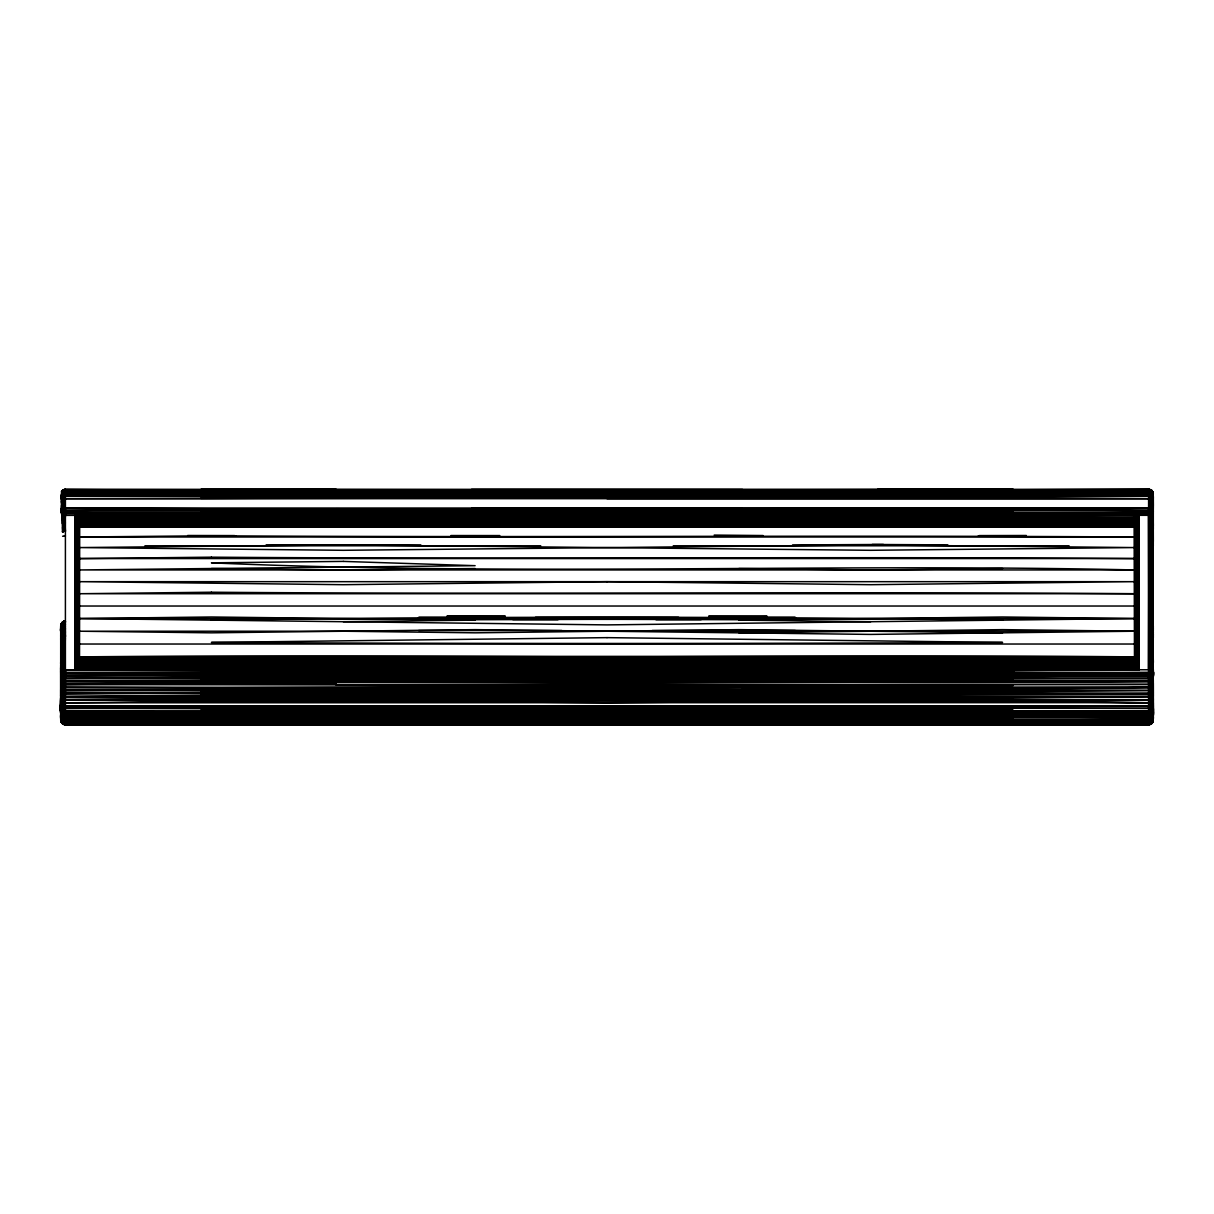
<?xml version="1.0" encoding="UTF-8"?>
<svg xmlns="http://www.w3.org/2000/svg" width="1214" height="1214" viewBox="0 0 1214 1214"><rect width="100%" height="100%" fill="white"/><g stroke="black" fill="none" stroke-linecap="round" stroke-linejoin="round"><path stroke-width="1.5" d="M1153.3 508.681L1153.285 499.121L1148.93 498.681L65.07 498.681C60.23 500.335 59.85 489.955 65.07 490.532L1149.263 490.562L1151.934 491.731L1153.254 494.052L1153.254 511.929L1139.172 515.313L1139.172 669.764L1136.623 667.912L1134.756 662.207L1134.756 514.114L1134.468 515.313L343.274 516.982L1134.468 517.528L738.871 515.586L1002.597 515.586M1013.189 512.687L742.391 513.264L1134.468 515.313L1134.878 514.22L1135.044 663.709L871.166 662.009L1134.878 662.965L1134.756 514.114L1134.468 515.313L64.737 512.976L61.444 512.429L61.444 495.069L65.404 493.977L1148.596 493.977L1153.209 495.843L1153.3 507.285M607.379 660.659L1135.211 664.422L1135.044 514.341L1134.468 515.313L1014.965 513.264L742.391 512.687M60.7 673.967L65.07 675.53L1150.553 675.394L1152.556 674.802L1151.934 510.381L1153.285 509.986L1153.012 506.299M1152.556 674.802L1151.934 508.059L61.261 508.013M1152.162 672.04C1155.667 670.098 1153.831 680.902 1148.93 678.459L65.07 678.459L60.791 677.351L60.715 671.038L64.737 672.602L65.404 678.459L336.202 676.259L877.798 674.802L1150.235 672.526L1152.162 672.04L1151.403 512.733L1152.556 508.029L1152.556 696.411L63.765 696.608L60.715 696.183L60.7 667.518M1153.057 591.339L1152.359 508.044M1153.254 506.891L1152.739 696.563M60.7 710.433L60.7 668.019M609.352 663.33L79.532 658.14L78.151 666.365L74.828 669.764L75.162 515.313L79.244 514.114L79.532 515.313L211.403 516.147L475.129 515.586L200.811 515.024M1148.93 672.617L1148.596 512.991L1138.838 515.313L1139.172 669.764L79.35 661.418L79.532 513.583L79.532 515.313L75.496 515.297L75.162 669.733L75.162 515.313M75.329 592.523L75.496 669.642L75.829 515.267L79.532 515.313L79.487 513.719L79.532 525.085L211.403 525.343M76.467 592.113L76.785 515.146L79.532 515.313L78.956 514.341L78.956 663.709L344.017 665.226L79.122 662.965L79.244 514.114L79.532 515.313L76.148 515.237L76.148 669.293L76.467 515.206L79.532 515.313L79.426 513.841L79.426 660.613L211.828 662.465M75.829 592.386L76.148 515.237L76.467 669.035L76.785 515.146L77.089 668.337L342.378 668.975L76.785 668.717L76.785 515.146M76.785 668.717L77.089 515.085L79.532 515.313L79.122 514.22M60.897 671.388C59.471 665.591 68.834 671.676 65.404 675.53L1139.172 669.764L78.591 665.105L78.789 514.463L79.532 515.313L77.377 515.009L77.089 668.337L77.089 515.085L77.226 591.673M1002.961 662.207L1134.756 662.207L1134.513 513.719L1134.468 515.313L1135.621 514.675L1135.409 665.105L871.591 663.527M343.274 657.199C607.03 657.229 870.741 654.331 1134.468 656.88L79.532 656.88L1135.621 665.758L1135.849 514.766L1134.468 515.313L1134.513 513.719L1134.65 661.418L79.532 656.88C343.259 654.331 606.97 657.229 870.726 657.199M1135.211 514.463L1134.468 515.313L1136.092 514.873L1136.092 666.926L607.804 661.903L1135.849 666.365L1136.092 514.873L1134.468 515.313L1134.574 513.841L1134.574 660.613L870.878 660.279M1136.35 667.442L1136.35 514.948L1136.623 667.912L608.229 662.616L1136.911 668.337L1136.911 515.085L1136.092 514.873L1136.35 667.442L872.365 665.166L1136.623 667.912L1136.623 515.009L1134.468 515.313L1138.838 515.313L1138.838 669.733L1138.504 515.297L1134.468 515.313L1136.35 514.948L1136.623 591.476M471.609 513.856L877.798 512.369L1148.596 512.991L1134.468 515.313L1137.215 515.146L1137.215 668.717L872.79 665.758M1137.685 592.25L1137.837 515.237L1134.468 515.313L1137.533 515.206L1137.837 669.293M1138.671 592.523L1138.504 669.642L1006.133 668.049L1138.171 669.506L1138.504 515.297L1138.838 592.523M64.737 669.749L1148.596 669.764L1148.93 515.313L1153.209 513.977L1152.875 509.941M1148.596 669.764L1148.596 510.563L1013.189 509.637L336.202 511.155L65.404 510.563C66.436 519.364 57.817 513.856 62.066 508.059L61.444 505.737L62.597 504.994M1148.93 669.749L1149.597 515.282C1147.109 509.592 1154.135 508.454 1151.934 514.812L1151.798 592.068M1149.749 592.478L1149.263 669.749M1149.597 672.586L1149.931 512.93M1150.402 592.402L1150.857 508.089M1151.13 508.074L1150.553 669.597C1151.236 673.042 1145.424 693.573 1153.285 689.764M1151.267 592.22L1150.857 672.419M60.715 680.265L65.07 681.433L1150.235 681.358L1151.403 669.4L1151.676 514.903M1151.934 669.233L1152.04 591.977L1152.162 669.142L1149.597 669.718L1149.263 515.297M1153.3 628.533L1152.875 624.573L1153.3 662.89L1152.162 662.358M65.404 621.158L61.641 623.025L60.7 626.53L60.7 627.744L65.404 621.249L64.069 621.371L64.069 724.546L61.838 723.119L60.715 720.357L60.7 665.302M61.261 709.674L61.307 700.524M75.162 592.523L75.496 515.297L75.829 669.506L75.829 515.267M77.377 591.476L77.65 514.948L79.532 515.313L78.591 514.569L78.789 664.422L1139.172 669.764L200.811 672.268L607 671.19L1014.373 672.268M1152.359 662.404L1153.3 662.07L1152.739 623.617L1152.693 634.755M60.746 699.431L60.715 709.644L64.737 710.767L200.811 712.239L471.609 712.815L200.811 713.392M1153.3 706.487L1153.254 698.247L1153.3 700.144L60.791 699.461M652.449 719.401L1013.189 719.432L65.404 719.234C54.66 720.357 64.903 668.11 60.7 707.474M1153.3 529.304L1153.254 507.983L1153.285 545.921M60.746 680.356L60.746 693.012L61.261 687.154M60.7 718.127C63.037 725.881 59.896 719.416 60.7 714.5M1153.285 511.428L1153.209 545.905L1153.012 528.485M1153.209 518.848L1153.3 541.474M1153.254 528.97L1152.875 545.86L1153.209 536.998M1152.739 640.006L1152.739 623.677M60.715 689.764L60.7 718.764L62.324 723.605L62.597 622.069L62.597 723.802L61.641 722.846L64.069 724.546L61.641 722.118L62.597 716.806L60.7 712.967M1153.012 507.513L1153.3 525.723M60.7 717.064L62.066 719.75L65.404 720.843L1013.189 720.236L1148.596 719.234C1158.035 718.491 1151.1 704.879 1153.285 699.431M60.746 689.81L60.988 671.509M60.746 677.245L60.791 668.322M61.261 715.137C60.169 712.057 58.925 704.484 64.069 705.895L1153.285 705.729M1153.254 516.648L1153.103 509.774M1153.285 680.265L1153.3 709.553L1149.263 710.767L65.404 713.104L336.202 711.358M1153.285 705.486L1153.3 710.433M60.715 713.544L60.791 710.736M79.532 524.858L79.532 513.583M1153.3 705.091L1152.875 687.154L1153.3 707.474M1153.3 703.725L1153.103 696.593L1153.254 704.681M60.897 696.29L60.746 709.72L60.791 692.906M61.261 689.84L60.897 693.103L61.261 677.731M1153.3 505.752L1153.285 496.177M1153.285 507.088L1153.209 509.106M1153.254 706.002L1153.285 704.894M1153.3 711.313L1148.93 713.104L65.07 713.104C58.606 714.818 58.424 701.267 64.069 702.8L1153.285 702.663M1153.103 632.949L1153.285 634.785L1153.103 627.471M61.838 662.449L60.7 662.161L60.746 664.134L60.715 625.589L62.066 622.509L62.066 723.21L62.066 622.509L60.7 628.533M60.791 677.351L60.7 666.972M1152.739 715.137L1153.285 706.245M1153.3 718.127L1153.012 721.677L1150.857 724.166L1150.857 489.849L1148.596 489.257L1148.596 724.743L65.404 724.743L61.641 722.846M1153.3 714.5L1151.934 716.518L1148.596 717.368L65.404 717.368C62.369 717.914 59.183 712.739 61.261 717.975M60.746 713.301L60.897 709.902M1153.285 498.969L1153.012 497.042L1148.93 496.253L65.07 496.253L61.261 496.875L63.447 531.535L62.324 531.808M1153.3 717.99L1151.934 721.025L1148.596 722.224L607 722.755L65.404 722.224L62.324 721.222L63.447 724.318L63.447 621.568L65.07 621.173L65.07 724.728L63.447 724.014M62.597 622.069C59.122 626.561 60.381 637.745 65.07 638.003L65.404 638.974L60.897 639.171L60.715 640.021L65.404 639.975M60.7 709.553L61.261 696.563M64.737 498.696L65.404 490.532L1148.596 492.019C1156.001 492.034 1152.298 500.729 1153.103 505.085M1153.285 508.454L1153.285 512.02M1152.739 717.975C1153.361 711.768 1154.135 721.753 1151.676 723.605L1151.676 490.426L1150.857 489.849M1153.285 719.083L1152.875 721.268L1153.012 718.582M62.597 699.659L63.143 687.336L62.066 675.075L60.897 706.639M61.125 690.022L1149.931 690.462L1151.13 702.785L1150.235 710.706L1152.359 722.118L1148.93 724.667L65.404 724.743L65.404 489.257L62.324 490.699L65.404 489.576L1148.596 489.576L1151.934 490.653L1151.934 723.362L1153.285 718.309L1153.012 696.578L1153.254 698.247M61.125 699.522L61.125 696.35M60.746 713.832L60.7 711.692M1153.3 717.11L1151.934 719.75L1148.596 720.843L471.609 722.618M1013.189 687.837L471.609 684.817L65.404 684.438L60.988 683.71L61.125 680.69M60.791 714.105L60.988 687.17L60.7 696.077M1153.3 711.692L1153.254 718.627L1152.739 712.163M60.791 715.107L60.715 717.368L60.897 714.363M60.7 703.725L60.746 696.608M1153.012 518.317L1153.103 524.903M1152.162 671.585L1153.3 672.738L1153.3 669.4M1153.103 692.83L1152.739 687.154M1153.254 680.356L1153.285 696.183M61.125 693.179L61.444 683.922M1153.209 700.797L1153.3 710.509L1152.556 696.411M1153.3 686.502L1149.263 687.443L64.737 687.443L61.125 686.896L61.444 680.857M1153.254 633.253L1152.875 639.141L1153.3 635.605M1152.875 695.334L1153.103 687.17L1153.209 693.057L1148.93 693.558L61.641 693.3M61.125 674.62L61.444 668.929M61.125 677.64L61.641 669.035M1153.012 712.997L1153.285 669.642M60.7 631.675L62.066 629.717L65.404 628.898L64.737 627.395L61.838 628.442L60.715 630.87M61.125 671.615L61.261 668.808M1153.209 499.045L1153.209 497.209L1153.209 498.939M62.066 622.615L60.7 626.075L62.87 621.887L62.87 723.999L62.324 723.286M60.7 701.404L60.897 696.593L60.7 705.091M61.444 702.739L62.066 684.104L61.838 693.331M60.791 713.468L60.897 711.814M1153.254 634.679L1152.739 633.313M60.715 667.108L60.7 663.102L61.838 663.193M61.261 680.781L61.641 674.893M60.7 632.282L62.066 630.476L65.404 629.717M1153.012 515.813L1153.254 511.124M1153.285 633.404L1153.3 637.76M60.897 713.635L60.988 711.935M1153.209 701.51L1153.209 699.886M60.7 632.904L61.838 631.356L65.404 630.552M61.444 693.255L61.641 687.078M61.641 699.583L61.838 696.472M61.641 702.754L62.066 693.376L62.324 696.517M61.444 720.342L62.324 714.743L1148.93 715.319L1151.934 714.636L1153.3 712.967M61.641 690.174L61.838 687.124M61.838 702.754L61.125 712.057M61.641 683.998L61.838 680.993M60.988 713.786L60.791 716.594M1153.012 501.913L1153.209 500.396M63.765 627.562L65.404 631.417L61.444 632.403L60.715 634.785L61.838 632.964L65.404 632.312L64.737 634.163L60.7 635.605M61.444 674.802L61.838 669.142M61.641 677.898L62.324 669.324M60.7 698.839L61.261 697.716M1153.209 704.97L1153.103 713.635M60.988 711.222L61.125 709.446M61.125 710.053L61.444 705.82M1153.103 624.542L1153.3 632.904M62.066 702.754L61.444 710.22M1153.012 498.984L1153.209 493.764M1153.103 506.481L1153.254 502.171M1153.012 699.719L1153.209 709.507L1153.103 708.536M61.838 684.043L62.066 681.069M61.444 508.029L61.261 510.244L65.07 510.563L1149.597 510.548M1152.739 498.848C1155.167 489.819 1147.776 484.523 1149.263 498.696M62.066 520.123L63.143 513.643M61.838 672.04L62.066 669.233M61.261 712.163L60.7 717.99M1150.235 681.358L1151.676 681.13L1151.934 678.049M1151.934 675.075L1152.359 696.441M61.261 512.338L61.641 508.044M62.597 684.21L62.597 702.769M1153.103 702.891L1153.285 713.134M60.715 668.201L61.261 664.104M1151.676 675.151L1152.359 702.754M1151.403 702.769L1150.553 710.66L1152.556 721.298L1149.263 723.271L1013.189 723.802M61.838 508.059L61.444 512.429M62.87 702.785C62.976 709.371 61.459 719.28 65.404 724.105L1149.597 723.999L1152.359 722.846L1152.359 491.169L1151.403 490.213L1151.403 491.351M1152.556 498.833C1154.362 491.124 1151.373 488.058 1150.857 498.726M1153.285 630.87L1153.285 625.999M1151.676 672.207L1151.13 684.256L1149.263 684.423L742.391 684.817M62.597 519.804L65.07 519.152L65.404 515.904L63.447 516.223L63.447 531.535L63.447 489.697C60.275 494.963 62.597 508.347 62.066 508.666M1151.13 675.272L1151.403 672.283M62.324 672.207L62.597 693.437M61.125 715.683L60.897 721.222L60.715 719.083M63.447 693.498L62.597 708.248L63.765 720.615M61.261 498.848C65.131 498.59 59.395 492.11 62.597 490.213L62.597 531.732L62.324 514.159M61.125 667.032L60.7 663.102L61.261 671.038M62.324 516.8L62.87 513.795M61.261 714.09L62.066 705.85M1153.254 627.684L1152.739 626.788M61.641 514.63L62.324 508.074M63.143 690.387L62.87 681.236M63.143 693.482L63.447 690.432M1152.162 498.802L1153.103 492.672M1152.359 498.817L1153.209 493.005M1150.857 678.292L1151.676 693.391M1152.739 697.716L1153.209 699.461M61.641 662.495L60.7 662.981L60.746 625.347L62.87 621.887M63.765 693.513L64.403 719.143M1153.285 629.747L1153.103 630.885M1152.875 718.855L1153.012 721.526L1152.875 715.683M64.737 702.8L64.403 710.751M1150.553 675.394L1150.857 690.387M1149.597 702.8L1148.93 708.369L60.746 707.838M63.447 513.522L63.765 531.489L64.069 516.041L65.404 531.368L64.737 515.935L64.737 531.383L64.403 515.98L64.737 526.967L62.87 527.316M63.447 669.597L62.87 675.272M61.261 715.865L61.261 721.04L65.404 723.301L1013.189 723.407L65.404 723.301L65.07 722.209M62.324 705.85L61.444 714.242M1148.93 722.209L1148.596 723.301L65.404 720.843L64.737 713.104L65.404 702.8L336.202 700.493L877.798 698.945L1148.596 696.624L877.798 695.865L336.202 697.397L65.404 699.719C426.448 705 787.537 698.991 1148.596 702.8L1148.93 705.895M65.07 705.895L65.404 708.369L1148.596 705.895L1149.597 708.354L1153.285 707.792L1153.3 683.33M1152.556 721.298L1153.285 719.265M63.447 627.653C69.471 617.562 57.726 630.02 61.641 623.829C67.559 618.214 61.383 623.981 60.791 627.517L61.444 662.525M63.765 678.368L64.069 669.688M1151.934 498.772L1152.359 494.917M1149.263 678.444L1150.235 669.658L1150.235 508.089M63.765 669.658L63.765 675.424M61.838 712.497L62.066 710.418L60.988 721.632L61.125 718.855M65.07 699.719L65.07 693.558M1151.676 508.074L1151.676 669.324L1152.556 683.922L1151.13 684.256M1151.676 705.85L1151.403 712.755M62.597 508.074L61.838 514.736L62.066 490.653L62.066 514.812L62.87 508.074M1151.403 508.074L1150.857 512.839M1151.403 705.865L1150.857 710.63L1152.359 720.585M1151.676 498.757L1152.875 492.049M1153.209 628.731L1153.254 629.505L1153.254 628.473M1153.254 707.838L1153.285 709.644L1153.254 708.141M64.403 669.718L64.737 678.444M61.641 714.378L60.791 718.946M1149.263 672.602L1148.93 675.53L1148.596 672.632L65.404 669.764M63.143 508.089L62.324 514.903M62.066 712.588L61.261 718.9M63.143 705.88L63.765 715.167M1153.209 635.286L1153.012 640.006M61.444 716.048L60.988 719.553M1151.13 498.742L1152.556 491.458L1152.556 722.573L1151.676 721.222L1149.931 724.546L1149.931 489.454M1151.403 498.757L1152.556 491.685L1152.739 722.284L1151.934 721.981L1152.739 722.284M62.597 514.979L63.447 508.089M61.261 627.805C71.292 622.175 55.935 626.652 61.838 632.964M63.447 705.895L64.737 722.178M62.324 496.541L63.765 489.576L63.765 515.206L64.737 508.105M63.765 508.089L63.143 512.839M1150.235 510.517L1150.553 508.089M1150.235 708.323L1150.553 705.895M1150.553 498.711L1151.676 490.426M1150.235 705.895C1148.277 711.935 1152.481 718.142 1149.597 723.999M64.069 508.105L63.143 515.1M63.765 708.323L64.069 705.895M64.737 705.895L64.737 710.767M1149.597 508.105L1148.93 512.976M1149.597 705.895C1147.579 711.707 1151.631 717.58 1149.263 723.271M60.7 636.318L60.746 635.392L61.261 639.11M1149.931 498.696L1150.553 490.896M1150.235 498.711C1151.904 494.993 1149.81 484.614 1150.235 494.128M1149.263 710.767L1150.235 702.8L1149.597 696.608M63.447 515.161L63.765 512.9M61.125 717.702L60.746 715.274M1149.597 498.696L1149.931 496.298M65.07 508.105L64.069 515.237L63.765 489.879M1149.263 508.105L1148.93 510.563L1148.596 508.105L200.811 509.03L65.404 510.563L471.609 509.637L336.202 508.727M1152.556 705.82L1153.209 709.431L1153.209 706.912M62.066 512.247L62.066 509.485M200.811 513.264L471.609 512.687L65.404 512.991L65.07 515.313L64.737 489.318L63.447 498.711M60.715 703.483L60.988 699.719M65.07 713.104L65.07 708.369M1149.263 496.268L1149.931 492.156L1148.93 489.288L877.798 490.289L65.404 489.576L64.403 498.696M65.07 496.253L65.404 493.977L1013.189 495.965L742.391 496.556M64.737 496.268L65.07 493.977M60.746 636.136L60.988 639.141L61.261 635.726L65.404 635.089L65.404 637.031M60.897 721.222L60.988 718.582M1153.103 634.436L1153.012 635.893M62.324 716.67L61.444 721.996M1151.403 718.551L1150.235 723.817L1148.596 724.743L64.403 724.318M60.746 626.788C62.172 621.401 67.726 622.175 62.87 627.866L62.87 630.931L60.746 626.06L62.597 623.04M64.069 494.068L65.404 489.257M60.746 669.946L60.988 668.884M60.791 704.97L60.7 710.509L60.791 700.797M61.444 506.875L62.597 506.01L62.597 500.031M65.07 724.667L64.737 621.189L62.324 622.372L60.746 625.498L60.746 626.576L62.066 623.677L65.404 622.387L62.597 627.987L65.404 628.124L64.737 627.395M61.261 707.459L60.791 709.507L60.791 706.912M1148.93 493.977L1148.596 489.576L65.404 489.576L200.811 490.183M64.069 717.262L64.737 723.271M1151.403 721.404L1151.676 719.948M1150.235 720.615L1150.235 717.186M62.324 718.4L61.838 720.812M1151.403 720.099L1149.931 724.546L1151.934 721.981M60.988 666.243L60.715 664.741M1152.556 493.567L1152.739 492.672M1153.209 631.083L1152.875 632.661M1153.254 715.274L1152.875 717.702M63.447 490.896L62.87 498.742M65.404 624.178L61.444 625.984L61.261 629.004M1152.875 707.034L1153.254 701.631M60.897 719.249L60.746 720.19M61.444 625.984C58.97 624.163 68.242 617.835 60.988 624.193L60.988 721.677L61.261 624.952L60.746 625.635L62.597 623.45M1148.93 720.828L1148.596 715.319L65.404 713.104M60.715 625.832L61.838 626.045M60.7 637.76L62.066 637.244M1153.209 629.854L1153.209 632.403M1149.263 722.178L1149.931 719.098L1148.596 710.782L65.404 710.782L1148.596 713.104L877.798 711.358M1153.103 707.58L1152.875 705.789M1153.012 627.486L1152.739 624.391L1153.254 625.164M60.746 625.68L62.87 628.594M1153.285 692.966L1153.012 689.916M1151.676 721.374L1150.857 724.105L1148.93 724.728L1148.93 489.288M877.798 490.896L336.202 490.896L62.597 492.702L62.87 490.016L62.87 531.656L62.597 527.407M1153.285 668.064L1152.162 669.142M62.597 491.351L63.143 489.849L63.143 531.58M62.597 639.034L61.444 629.474L62.597 628.7M61.261 633.313L62.324 637.198L60.715 638.458L60.746 640.021M60.746 630.658L61.444 629.474M60.791 670.174L60.988 667.609M1151.676 722.239L1150.857 724.166L1152.162 723.074L1151.934 490.926M1153.103 721.222L1152.875 492.262M1153.254 674.195L1153.209 668.322M62.597 501.367L61.444 501.686L62.597 507.649M60.746 634.679L62.87 632.615L61.261 626.227M1149.931 722.057L1149.263 724.06M60.897 632.949L62.066 638.139L62.87 638.078L62.87 636.212L60.746 636.895M63.143 632.54L63.447 635.195M60.897 708.536L60.746 701.631M1150.857 723.544L1150.553 489.697M63.447 639.004L65.404 638.003M63.765 637.062L63.447 639.975M64.069 638.018L64.069 639.975M1152.875 629.201L1153.254 630.658M64.737 638.003L64.737 639.975M62.597 633.556L63.765 632.418L63.143 629.247M62.87 636.212L64.403 636.075L64.403 639.975M60.791 699.886L61.261 698.035M60.988 709.234L60.897 707.595M63.765 628.306L64.069 634.209L64.069 630.643M64.069 628.23L64.403 632.357M62.87 625.923L62.597 626.667L61.125 624.952M61.125 670.234L60.746 668.914M1151.403 490.213L1151.403 723.802L1153.012 721.131M62.066 509.121L62.066 508.044M1149.263 489.637L1149.597 724.637L1150.857 722.755M62.066 708.187L62.87 718.688L64.737 724.637L64.403 621.249L60.897 624.694L62.324 625.665L65.404 621.325L65.07 622.266M62.597 624.466L61.125 623.92M1151.13 490.016L1151.13 723.999L1152.359 722.8M60.897 626.576L60.715 627.835M1148.93 723.301L1148.596 724.105L742.391 722.891M61.125 708.248L60.791 709.431M1153.209 627.274L1153.209 626.485M62.597 625.498C67.21 621.386 63.31 620.612 61.125 624.148M65.404 626.652L61.641 627.972L60.897 630.885M1151.13 723.241L1150.553 724.257M64.403 626.06L65.404 624.724M65.07 625.347L64.069 627.501L65.07 629.717M62.324 623.45L63.765 621.477L63.765 724.439M64.737 624.208L63.447 628.382M63.765 621.462L61.444 623.495M62.597 623.252L63.765 621.841M62.324 509.167L61.641 509.986M1153.012 670.568L1153.209 714.105M62.597 622.433C60.169 626.378 63.659 621.553 65.07 621.796M1153.012 707.959L1153.012 709.978M61.261 722.284L62.066 721.981L61.261 722.284L61.261 623.617M1148.93 724.667L1151.13 718.688L1149.931 710.721M65.07 623.677C64.494 621.189 62.703 628.928 62.066 626.394M62.324 622.63L63.447 621.598L62.324 622.888M61.261 623.586L61.641 722.694M1148.93 724.09L65.404 724.105L65.07 723.301M62.324 491.533L61.444 491.458L62.324 494.553M64.403 622.342L65.404 621.371M62.066 723.058L63.143 724.166L63.447 621.659M61.641 623.601L62.597 622.691M61.838 639.99L60.715 633.404M1153.254 689.81L1152.739 508.013L1153.254 513.871L1153.103 511.489M1153.209 625.863L1153.254 626.925M1150.553 724.014L1150.235 489.576M65.07 622.069L62.324 625.665M1153.103 677.458L1152.875 514.326M65.404 498.681L742.391 497.77L65.404 496.253L1148.596 493.977L1148.93 496.253L1149.263 489.318L1149.597 724.318M1153.103 721.07L1151.403 710.524L1151.934 705.85L1152.739 714.09M62.066 490.926L62.324 523.553L65.404 522.839M60.988 695.44L60.897 687.17L60.897 692.83M60.988 626.075L60.791 627.274M1153.103 709.902L1153.254 711.556M60.988 624.542L62.324 623.617M62.324 622.676L62.597 622.221M62.597 622.949L64.069 621.963M62.597 516.648L63.447 516.223M62.87 623.859L64.403 623.283M1151.676 681.13L1152.875 680.69M1153.103 707.914L1152.556 690.129M60.988 627.38L61.307 634.694M63.143 625.195L65.07 624.74M1153.103 696.29L1153.254 705.744M60.791 638.382L61.125 640.006M64.069 621.371L64.737 621.371M63.765 622.342L64.737 622.099M1153.012 625.104L1152.739 624.057L1153.103 625.635M1152.875 693.179L1152.875 690.022M61.838 623.343L62.066 624.694M1152.875 699.522L1152.739 696.381M62.324 500.062L61.641 501.625M62.597 536.269L63.447 536.133M63.447 633.359L65.404 633.222M61.444 498.833L62.324 498.757M64.737 526.967L65.07 515.904L65.07 531.368M61.444 640.006L60.791 635.286M64.069 536.072L65.404 536.027M62.87 638.078L63.765 638.033M64.403 633.268L65.404 634.148L64.737 632.327M64.403 636.075L65.404 636.045M1134.468 515.313L1138.171 515.267L1138.504 669.642L1138.504 515.297M883.473 544.464L792.575 544.934M880.15 671.903L1007.301 670.113M1013.189 509.637L1148.596 508.105M870.726 621.705L738.871 620.126L1002.597 616.985L1134.468 618.548L607 624.891L79.532 618.548L211.403 616.985L475.129 620.126L343.274 621.705M211.403 620.126C475.129 616.591 738.871 616.591 1002.597 620.126M738.871 632.828L1002.597 629.641L1134.468 631.219L870.726 634.421L475.129 629.641L211.403 632.828L79.532 631.219L343.274 631.219L475.129 632.828L738.871 629.641L1002.597 632.828M471.609 514.433L870.726 516.982L211.403 518.287L79.532 517.528L211.403 516.147M607 520.503L211.403 521.625L870.726 520.958L79.532 517.528L475.129 517.786L870.726 519.577L1134.468 519.577L79.532 519.577L1134.468 517.528L343.274 520.958L1002.597 522.035L79.532 524.418L1134.468 524.858L1134.513 513.719L1134.468 525.085L870.726 525.404L1002.597 525.601M475.129 568.531L343.274 569.943L211.403 568.531M1002.597 568.531L870.726 569.943L738.871 568.531M877.798 493.491L1148.596 492.019L65.404 492.019L336.202 493.491M79.532 521.428L343.274 520.032L1134.468 521.428L870.726 520.032L79.532 521.428L1134.468 521.428M767.127 616.682L708.733 617.182L795.382 617.531L795.382 619.899M64.737 672.602L607 669.764L336.202 671.903L1013.189 673.724L1148.596 675.53L1148.93 678.459M743.575 670.841L873.094 669.764L611.719 671.19M877.798 673.36L607 675.53L336.202 673.36M1150.857 702.785L1148.596 681.433L65.404 678.459L1148.596 675.53L877.798 677.731M200.811 690.113L471.609 690.872L65.404 693.558C426.463 692.602 787.537 695.637 1148.596 693.558L65.404 690.493C426.463 688.095 787.537 692.769 1148.596 687.443L742.391 687.837M1013.189 699.325L742.391 699.325L65.404 696.624C426.463 692.299 787.537 693.862 1148.596 693.558M471.609 696.244L607 695.091L200.811 693.179M877.798 692.784L1148.596 690.493L877.798 689.734M607 696.624L742.391 695.485L200.811 693.938M1013.189 697.792L877.798 697.397L742.391 698.566L1148.596 699.719L1013.189 700.873L200.811 698.551M336.202 498.074L471.609 497.163M742.391 495.388L877.798 494.538L1148.596 496.253L877.798 498.074L607 496.253M877.798 508.727L742.391 509.637L1148.596 510.563L607 510.563L65.404 508.105L64.403 515.282L64.403 489.379L63.143 498.726M475.129 516.147L607 515.313M738.871 516.694L607 517.528L343.274 515.859M336.202 712.527C561.87 709.067 787.537 713.483 1013.189 711.662M1013.189 712.815L471.609 715.046L65.404 715.319L607 713.104L1013.189 713.938M200.811 714.5L607 715.319L877.798 713.665M471.609 722.891L65.404 722.224L1148.596 722.224L65.404 720.843L200.811 719.841M742.391 492.277L200.811 493.734L471.609 494.265M742.391 493.248L471.609 493.248M870.726 518.044L607 518.545M870.726 521.838L607 523.052L475.129 522.445M266.139 544.874L420.833 544.934M65.404 722.224L1148.596 720.843L1148.93 719.219L1148.596 717.368L65.404 717.368L336.202 715.835L877.798 715.835M471.609 716.093L65.404 717.368M607 716.351L200.811 717.611M108.957 718.567L173.344 718.278M336.202 723.498L65.404 723.301L200.811 722.618M471.609 491.093L336.202 491.655L1148.596 492.019M607 491.275L200.811 491.837M742.391 490.41L1148.596 490.532L65.404 492.019L336.202 492.52L1148.596 490.532L1148.93 492.034M211.403 521.185L475.129 521.625L211.403 522.445L1134.468 523.052L79.532 523.052L1134.468 525.51L870.726 526.102M1002.612 524.797L1134.468 524.418L1002.597 523.568M187.639 535.495L234.651 535.586M450.91 535.541L499.804 535.571M979.349 535.586L1026.361 535.495M708.718 616.682L767.127 616.515L708.718 616.424M512.809 617.82L678.58 617.319M512.809 619.003L701.191 618.412M467.602 619.747L795.382 618.7L418.618 617.531L418.618 619.899M655.985 619.747L701.191 619.61M1013.189 675.894L200.811 674.438L65.404 672.632L1148.596 672.632L65.404 675.53L336.202 676.259M200.811 678.838L471.609 678.838M742.391 678.838L1013.189 678.838M1149.597 687.428L1148.596 678.459L200.811 681.069L336.202 681.433L471.609 681.069L200.811 680.326M877.798 680.69L742.391 681.069L1013.189 681.069M607 684.438L336.202 685.197L877.798 686.699L1013.189 685.561L607 684.438L742.391 685.576M64.069 675.47L65.404 687.443L471.609 687.837M877.798 685.197L200.811 687.837M336.202 688.217L1148.596 687.443M65.404 690.493L607 688.975L1013.189 690.872L65.404 693.558M200.811 690.872L607 688.975L65.404 687.443M1013.189 690.113L742.391 690.872L877.798 691.267M742.391 693.938L1013.189 693.179M65.404 696.624L336.202 695.865L877.798 697.397M1013.189 693.938L742.391 694.712L607 693.558M200.811 697.018L471.609 697.018M607 698.171L1148.596 696.624M1148.596 699.719L877.798 700.493L607 702.8L336.202 700.493L65.404 699.719L471.609 698.566L336.202 697.397M65.404 724.105L200.811 723.605M607 722.755L1013.189 722.057M877.798 722.497L607 723.301L336.202 722.497M336.202 489.819L65.404 490.532L1148.596 489.576M471.609 489.94L336.202 490.289L607 490.532M200.811 490.714L471.609 490.41M742.391 490.714L1013.189 490.41M1013.189 491.837L742.391 491.837M200.811 494.265L877.798 494.538M742.391 494.265L1013.189 493.734L471.609 492.277M200.811 496.556L471.609 495.965M336.202 496.86L1013.189 495.403M742.391 497.163L1148.596 496.253M607 498.681L1148.596 498.681M200.811 510.866L471.609 510.866M742.391 510.866L1013.189 510.866M336.202 513.568L471.609 513.264L200.811 512.687M65.404 515.313L1148.596 512.991L65.404 512.991M343.274 515.313L211.403 515.586L870.726 516.982M211.403 517.786L475.129 517.255M1002.597 521.185L607 522.232L870.726 522.642M343.274 522.642L1002.597 521.625L738.871 521.185M79.532 524.418L343.274 524.084M1134.468 523.052L79.532 523.052M475.129 524.251L211.403 524.478M211.403 525.055L475.129 524.949M607 524.418L1134.468 524.418L870.741 524.736M211.403 526.011L79.532 525.51L343.274 525.192M738.871 524.251L1002.597 524.251M1002.597 525.814L1134.468 526.299L79.532 526.299L343.274 525.708M475.129 525.45L738.871 525.45M211.403 526.876L79.532 526.785L343.274 526.421L211.403 526.208M870.726 526.648L1134.468 526.299L738.871 526.208M446.873 616.348L505.267 616.196M200.811 675.894L471.609 675.894M65.404 705.895L471.609 706.214M200.811 706.214L1013.189 706.214M200.811 708.673L607 707.14L1013.189 708.673L607 709.568L65.404 708.369L200.811 707.443L877.798 707.747L1148.596 708.369L1148.93 710.767M1013.189 708.05L742.391 708.673L877.798 708.976L742.391 709.871L1013.189 710.478L336.202 710.175M200.811 711.07L471.609 710.478M877.798 710.175L200.811 710.478L471.609 709.871L336.202 708.976L471.609 708.673L200.811 708.05M343.729 711.92L599.473 711.434L343.774 711.419M877.798 712.527L742.391 712.815L1013.189 713.392M65.404 715.319L1148.596 713.104L877.798 714.773L200.811 715.046M1013.189 715.046L742.391 715.577L1148.596 717.368L200.811 716.609M1148.596 715.319L742.391 715.046M742.391 717.611L1013.189 717.11M291.072 718.43L110.535 718.688L291.072 718.825L200.811 718.567M832.667 718.43L652.13 718.688L832.667 719.052M742.391 718.931L832.667 718.825L742.391 718.567M291.072 719.887L110.535 720.13L291.072 719.765M200.811 721.025L471.609 720.646M336.202 721.192L471.609 721.025L200.811 720.646M742.391 721.025L1013.189 720.646M471.609 722.057L200.811 722.36M336.202 724.455L471.609 724.288M742.391 724.394L877.798 724.212M336.202 489.257L200.811 489.47L471.609 489.697M877.798 489.257L1013.189 489.303L742.391 489.697L877.798 489.819M61.641 491.169L62.597 494.447M747.703 513.856L607 512.991M336.202 514.736L475.129 515.313M1148.93 515.313L65.07 515.313L65.07 489.288L63.765 498.711M79.532 517.528L1134.468 517.528M870.726 524.418L1002.597 524.478M343.274 526.102L738.871 526.011L79.532 525.51L1134.468 525.51L79.532 526.299M79.532 525.51L1134.468 525.51M79.532 526.785L1134.468 526.299M188.489 536.027L235.835 536.027M451.714 536.027L499.06 536.027M714.94 536.027L762.286 536.027M978.165 536.027L1025.511 536.027M144.936 545.784L540.716 545.784M673.269 545.784L1069.064 545.784M79.532 606.029L1134.468 606.029M505.267 616.424L446.873 616.424L505.267 616.682M79.532 618.548L1134.468 618.548M65.07 625.969L65.07 628.913M418.618 630.552L561.794 630.521M652.206 630.521L795.382 630.552M607 631.219L1134.468 631.219M79.532 644.027L1134.468 644.027M607.015 657.927L870.741 658.458L343.274 657.609L1134.468 658.14L1134.468 658.974L870.757 659.081L1134.513 659.794L607.091 659.156M870.726 658.034L1002.597 657.988M873.427 669.642L1139.172 669.764L79.532 656.88L1134.468 656.88L870.726 657.821L1134.468 658.14M870.226 711.419L614.572 711.419L870.271 711.92M108.957 718.764L290.753 718.764M652.449 718.764L834.246 718.764M1148.596 719.234L65.404 719.234L607 720.023M108.957 720.19L290.753 720.19M834.246 720.19L652.449 720.19L834.246 720.433M65.404 720.843L1148.596 720.843L607 720.843L742.391 721.359M200.811 723.407L1013.189 723.165M65.404 723.301L336.202 723.301M877.798 723.028L1148.596 723.301M471.609 489.303L742.391 489.379M877.798 489.576L1013.189 489.697M200.811 490.41L471.609 490.714M1013.189 494.265L336.202 494.538L471.609 495.388M742.391 495.965L1013.189 496.556M336.202 495.676L1013.189 497.163M200.811 495.965L607 497.467L200.811 498.377M738.871 517.255L1002.597 517.786M211.403 524.251L870.726 525.025M607 525.51L870.726 525.708M343.319 658.018L1134.513 659.794M1003.098 662.859L1134.878 662.965L343.41 658.595L1134.756 662.207M608.123 669.051L77.377 667.912L77.377 515.009M607.835 669.4L1139.172 669.764L79.426 660.613L609.261 665.591M877.798 707.747L471.609 706.836L607 705.895L742.391 706.836M742.391 710.478L1013.189 711.07M200.811 712.815L607 714.227M1013.189 717.611L471.609 715.577M471.609 717.611L200.811 717.11M820.983 718.278L834.246 718.293M742.391 719.432L607 719.234L742.391 719.826M652.13 719.523L832.667 720.13M200.811 720.008L291.072 720.13M742.391 720.646L1013.189 721.025M336.202 720.448L1013.189 721.708M742.391 722.057L1013.189 722.36M200.811 722.057L471.609 722.36M200.811 723.999L336.202 724.105M607 724.439L877.798 724.637M607 724.561L742.391 724.652M742.391 489.94L877.798 490.289M738.871 523.568L870.726 524.084M708.733 616.196L767.127 616.348M535.42 617.319L701.191 617.82M512.809 618.412L701.191 619.003M746.398 619.747L418.618 618.7L795.382 617.531L418.618 617.531L505.267 617.273L446.873 616.682M512.809 619.61L558.015 619.747M607.061 658.747L1134.574 660.613L79.532 656.88L871.44 663.056M78.379 665.758L78.379 514.675L79.532 515.313L78.151 514.766L78.379 665.758L873.974 668.762M343.228 667.639L873.792 669.187L77.908 666.926L77.908 514.873L79.532 515.313M342.818 668.383L77.377 667.912L77.908 514.873L78.151 666.365L78.151 514.766M65.404 672.632L1148.596 675.53M607 677.002L1148.596 678.459M877.798 679.218L607 678.459L65.404 681.433L65.07 678.459M1013.189 697.018C742.391 694.985 471.609 701.358 200.811 699.325M742.391 706.214L877.798 706.518M652.13 720.342L702.906 720.509M742.391 491.093L877.798 491.655M877.798 492.52L1013.189 493.248M874.262 514.736L1002.597 515.313M870.726 515.313L614.056 514.144L738.871 515.313M763.09 535.541L714.196 535.086M947.861 544.874L872.153 544.464M877.798 719.629L1013.189 720.236M211.54 657.988L475.478 659.961M343.547 659.096L607.47 660.993M607.577 661.311L1135.409 665.105L1135.409 514.569M739.584 662.419L871.485 663.208M79.122 662.965L874.126 668.246L79.244 662.207L79.244 514.114M741.526 667.761L1006.603 669.187M78.956 514.341L78.956 663.709L874.034 668.595M607 715.319L877.798 716.852M475.949 661.023L872.153 664.802L343.805 659.642L607.941 662.161M608.077 662.389L740.039 663.481M78.956 663.709L343.881 665.758M344.442 661.038L874.262 667.063L79.532 658.14L609.352 663.952M741.769 666.334L1006.694 668.717M609.307 665.196L874.217 667.685M881.334 513.568L1004.357 515.024M79.532 658.974L609.322 664.786L79.487 659.794L344.366 662.905M476.905 662.707L609.352 664.362M1013.189 700.873L1148.596 702.8M61.641 663.208L61.444 663.223M1153.254 640.021L1153.209 638.382M64.403 723.999L62.597 720.099M63.765 724.288L63.143 722.755M62.87 723.241L63.447 724.166L62.066 721.981M63.447 724.166L62.324 721.374M60.791 707.868L60.715 705.486M60.988 721.131L63.143 724.166M1152.739 503.233L1153.3 504.098M64.069 724.242L62.597 718.551M1153.209 720.509L1153.254 493.339M1153.254 720.19L1152.739 715.865M60.988 626.303L62.87 630.127M1152.359 671.388L1153.3 672.738L1153.254 669.885L1153.285 708.293M1153.012 698.02L1153.3 698.839M1153.012 631.386L1153.3 632.282M61.838 626.591L62.597 627.987M1152.556 671.19L1153.3 672.738L1153.209 670.113M1152.875 707.732L1153.209 708.612M62.87 723.832L62.324 722.239M64.069 629.808L65.07 632.312M1153.103 706.639L1152.556 702.739M61.641 628.64L62.87 631.766M64.403 629.763L65.404 632.312M64.737 724.06L64.069 722.057M63.143 631.675L64.403 637.047M65.07 636.06L64.403 634.178M64.737 636.06L65.07 637.031M65.07 634.163L65.404 635.089M64.737 637.031L65.07 638.003M62.324 632.782L61.125 629.201M63.765 636.121L64.069 637.062M63.447 636.136L62.87 634.376M1152.739 670.993L1153.3 672.738M62.324 634.497L62.597 635.332M62.324 636.288L61.641 633.89M62.324 637.198L62.597 638.094M63.143 639.975L63.447 637.092L60.791 628.731M1153.209 709.507L1153.285 708.521M62.066 634.588L60.715 629.216M62.324 639.034L62.597 639.975M1150.857 490.153L1151.403 492.702M62.324 639.99L60.746 633.253M61.444 633.177L60.988 631.386M1151.403 490.502L1151.676 491.533M62.066 504.098L62.324 505.13M61.838 639.08L61.261 636.561M1153.209 493.203L1153.3 494.022M61.125 632.661L60.791 631.083M65.07 720.828L64.069 710.721M1152.556 720.342L1151.676 714.743M61.444 495.069L62.066 500.092M62.324 719.948L62.597 721.404M61.261 705.911L60.746 700.994M1149.597 719.143L1148.93 715.319M61.125 635.802L60.897 634.436M61.838 500.122L62.066 501.473M1149.597 713.073L1149.931 715.228M1152.739 718.9L1151.934 708.187L1152.556 714.242M1153.012 719.553L1152.556 716.048M63.765 496.314L64.069 498.696M62.597 714.849L62.87 716.913M61.125 707.018L60.791 703.012M1152.359 714.378L1153.254 719.568M65.07 687.443L64.069 678.414M65.07 690.493L63.447 675.394M1149.931 684.393L1150.857 669.536L1151.13 515.039L1151.403 669.4M1148.93 693.558L1149.263 696.624M1148.93 696.624L1149.263 699.719M60.791 632.403L60.715 631.462M65.07 681.433L65.404 684.438L1148.596 684.438L1149.597 693.543M1151.934 710.418L1152.162 712.497M62.066 498.772L61.838 496.678L62.066 498.817M1151.934 512.627L1152.162 514.736M1149.931 702.8L1149.263 693.543M61.261 495.206L61.641 498.817L61.444 496.814M64.403 702.8L63.447 687.367M64.069 696.608L64.403 699.719M64.737 690.493L62.87 672.359M64.403 690.478L64.737 693.543M64.737 696.624L62.87 678.247M64.403 696.608L64.737 699.719M1150.235 687.397L1151.676 702.769M1149.931 696.608L1150.553 702.8M1150.553 684.332L1151.676 699.643M63.143 678.292L63.447 681.312M63.765 702.8L63.143 696.578M1150.553 693.498L1151.13 699.659M61.641 496.738L61.838 498.848M63.143 699.674L63.447 702.8M1152.556 710.22L1151.934 702.754M1152.162 508.059L1152.739 514.433M1151.13 690.371L1151.676 696.517M62.324 675.151L62.597 678.186M62.597 696.533L62.066 690.265M1151.676 684.165L1152.739 702.724M62.066 678.049L62.324 681.13M1151.934 681.069L1152.162 684.043M1152.875 712.057L1152.162 702.754M1153.103 714.363L1153.285 717.368L1153.209 715.107M1151.934 684.104L1152.359 690.174M1151.934 693.376L1152.359 699.583M1153.209 716.594L1153.012 713.786M1152.359 669.035L1152.875 677.64M1152.162 674.999L1152.359 677.898M1152.359 674.893L1152.739 680.781M1152.162 680.993L1152.739 690.083M1152.359 687.078L1152.556 693.255M1152.556 680.857L1152.739 686.957M1153.103 711.814L1153.209 713.468M1152.739 677.731L1152.875 683.786M1152.875 668.702L1153.012 671.509M1153.209 712.497L1153.254 713.832M1153.209 710.736L1153.285 713.544M60.791 701.51L60.715 698.293M60.715 704.894L60.746 706.002M60.715 703.392L60.746 704.681M1153.209 674.301L1153.254 677.245M1152.693 700.508L1152.739 709.674M1150.235 592.432L1150.553 669.597L1150.235 515.206M1137.837 515.237L1138.171 592.386M1137.215 668.717L1137.215 515.146L1137.533 592.113M1150.553 515.161L1150.705 592.341M1149.597 515.282L1149.931 669.688M1137.215 515.146L1137.533 669.035L1137.533 515.206M1153.209 513.977L1153.224 591.081M1152.556 514.539L1152.556 668.929M1150.857 515.1L1150.993 592.295M1136.623 515.009L1136.774 591.673M78.379 514.675L78.591 665.105M1138.171 515.267L1138.171 669.506M1135.849 514.766L1135.849 666.365M1135.621 514.675L1135.621 665.758M1135.044 514.341L1135.211 664.422M76.467 515.206L76.467 669.035M76.148 515.237L76.148 669.293M75.496 515.297L75.496 669.642M74.828 515.313L74.828 669.764M1153.012 497.042L1152.875 498.954L1153.012 497.042M61.125 719.826L60.897 720.828L61.125 719.856M607 581.673L343.274 584.693L79.532 581.673L1134.468 581.673L870.726 584.693L607 581.673M211.403 592.22L79.532 593.722L1134.468 593.722C826.78 591.248 519.091 594.693 211.403 592.22M607 637.638L211.403 642.434C475.129 643.799 738.871 643.799 1002.597 642.434L607 637.638M211.403 535.753L79.532 537.013L1134.468 537.013C826.78 534.934 519.091 537.832 211.403 535.753M343.274 544.919L79.532 547.575L343.274 550.306L870.726 544.919L1134.468 547.575L870.726 550.306L343.274 544.919M211.403 557.18L79.532 558.561L1134.468 558.561C826.78 556.3 519.091 559.442 211.403 557.18M343.274 561.399L211.403 562.826C518.97 576.316 826.795 563.038 1134.468 569.943L79.532 569.943L475.129 565.678L343.274 561.399M336.202 682.192L65.404 684.438L336.202 683.679L65.404 681.433L607 682.936L1148.596 681.433C877.798 684.135 607 679.84 336.202 682.192M742.391 508.408L607 509.334L471.609 508.408L742.391 508.408M607 510.563L471.609 511.473L742.391 511.473L607 510.563M607 717.368L471.609 718.066L742.391 718.066L607 717.368M1134.468 525.085L79.532 525.085L1134.468 525.085M1134.468 526.952L79.532 526.952L1134.468 526.952M1153.209 720.888L1152.875 719.856L1153.209 720.737"/></g></svg>
